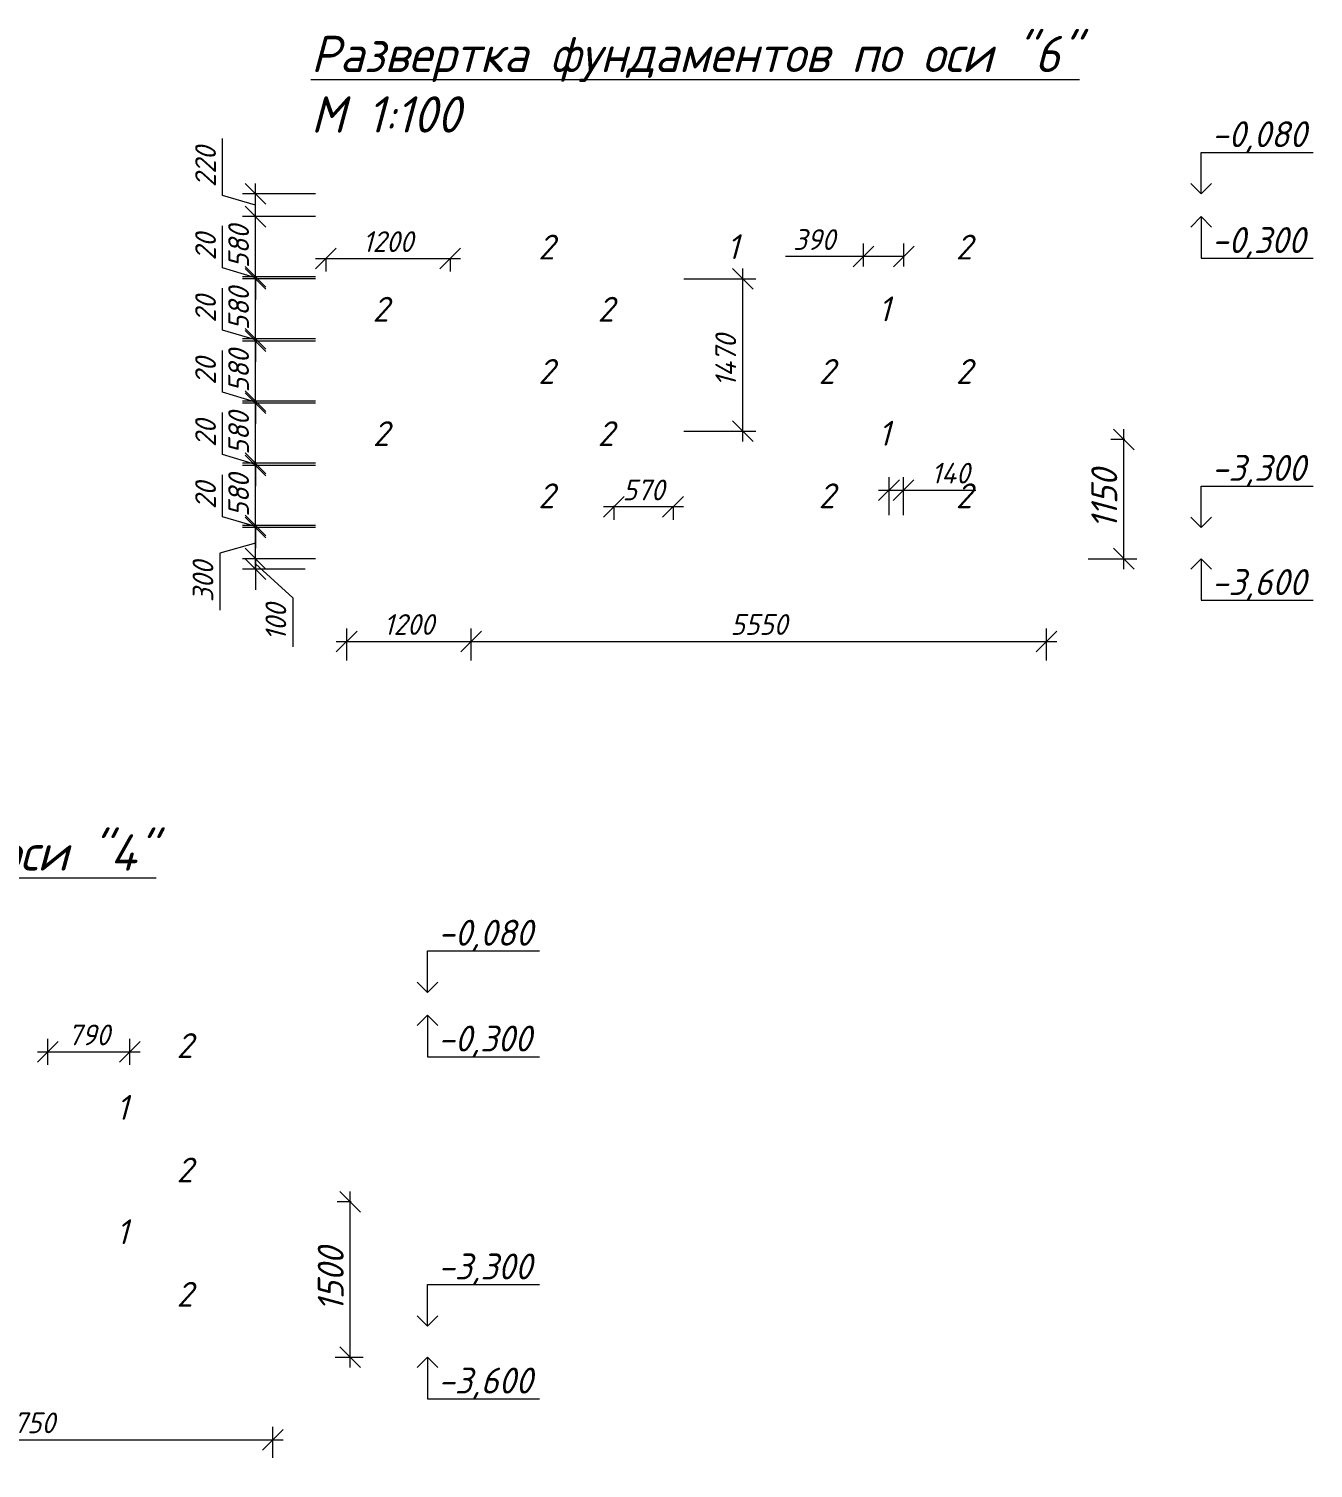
# Model space of a CAD drawing. Header units: millimetres. Extents: x 339888 to 1025294, y -263818 to -40540.
# Drawn here: x 1012783 to 1025169, y -233967 to -220078 of the extents above; entities that cross this region are included whole.
import ezdxf
from ezdxf import colors
from ezdxf.entities.mleader import LeaderData, LeaderLine
from ezdxf.math import Vec2, Vec3

# ---------------------------------------------------------------- set-up
doc = ezdxf.new("R2010")
doc.units = ezdxf.units.MM
doc.layers.get('0').update_dxf_attribs({"lineweight": 15})
doc.layers.add('0 @ 100', color=7, linetype='Continuous', lineweight=15)
doc.styles.add('ГОСТ 2', font='GOST_Common Italic.ttf', dxfattribs={"height": 2})
doc.styles.add('ГОСТ 2.5', font='GOST_Common Italic.ttf', dxfattribs={"height": 2.5})
doc.styles.add('ГОСТ 3', font='GOST_Common Italic.ttf', dxfattribs={"height": 3})
doc.dimstyles.new('ГОСТ_2.5К', dxfattribs={"dimtxt": 2.5, "dimasz": 2, "dimexe": 1.25, "dimexo": 1, "dimtad": 1, "dimdec": 0, "dimtxsty": 'ГОСТ 2.5', "dimblk": 'OBLIQUE', "dimcen": -2, "dimdle": 1, "dimclrd": 251, "dimclre": 251, "dimclrt": 251, "dimadec": 1, "dimazin": 0, "dimtfac": 1, "dimtdec": 0, "dimtmove": 0, "dimatfit": 3, "dimfxl": 1, "dimlwd": 15, "dimlwe": 15, "dimarcsym": 1})
doc.dimstyles.new('ГОСТ_2К', dxfattribs={"dimtxt": 2, "dimasz": 2, "dimexe": 1.25, "dimexo": 1, "dimtad": 1, "dimdec": 0, "dimtxsty": 'ГОСТ 2', "dimblk": 'OBLIQUE', "dimcen": -2.5, "dimdle": 1, "dimclrd": 251, "dimclre": 251, "dimclrt": 256, "dimadec": 1, "dimazin": 0, "dimtfac": 1, "dimtdec": 0, "dimtmove": 0, "dimatfit": 3, "dimfxl": 1, "dimlwd": 15, "dimlwe": 15, "dimarcsym": 1})

# ---------------------------------------------------------------- blocks, each defined once
blk = doc.blocks.new('_Open90')
at = {"color": 0, "linetype": 'ByBlock', "lineweight": -2}
for p, q in [((0, 0), (-1, 0)), ((-0.5, 0.5), (0, 0)), ((0, 0), (-0.5, -0.5))]:
    blk.add_line(p, q, dxfattribs=at)
blk = doc.blocks.new('_Oblique')
at = {"color": 0, "linetype": 'ByBlock', "lineweight": -2}
blk.add_line((-0.5, -0.5), (0.5, 0.5), dxfattribs=at)
blk = doc.blocks.new('*D249')
at = {"color": 251, "lineweight": 15, "transparency": 16777216}
for p, q in [((1010387, -233867), (1010387, -233568)), ((1015137, -233867), (1015137, -233568)), ((1010287, -233693), (1015237, -233693))]:
    blk.add_line(p, q, dxfattribs=at)
at = {"layer": 'Defpoints', "color": 0, "lineweight": 15, "transparency": 16777216}
for p in [(1015137, -233693), (1010387, -233967), (1015137, -233967)]:
    blk.add_point(p, dxfattribs=at)
at = {"color": 251, "lineweight": 15, "transparency": 16777216, "xscale": 200, "yscale": 200, "zscale": 200, "rotation": 180}
blk.add_blockref('_Oblique', (1010387, -233693), dxfattribs=at)
at = {"color": 251, "lineweight": 15, "transparency": 16777216, "xscale": 200, "yscale": 200, "zscale": 200}
blk.add_blockref('_Oblique', (1015137, -233693), dxfattribs=at)
at = {"transparency": 16777216, "insert": (1012762, -233529), "char_height": 200, "attachment_point": 5, "style": 'ГОСТ 2'}
blk.add_mtext('4750', dxfattribs=at)
blk = doc.blocks.new('*D250')
at = {"color": 251, "lineweight": 15, "transparency": 16777216}
for p, q in [((1015881, -232996), (1015881, -231296)), ((1015891, -231396), (1015756, -231396)), ((1015737, -232896), (1016006, -232896))]:
    blk.add_line(p, q, dxfattribs=at)
at = {"layer": 'Defpoints', "color": 0, "lineweight": 15, "transparency": 16777216}
for p in [(1015881, -231396), (1015991, -231396), (1015637, -232896)]:
    blk.add_point(p, dxfattribs=at)
at = {"color": 251, "lineweight": 15, "transparency": 16777216, "xscale": 200, "yscale": 200, "zscale": 200}
for p, rotation in [((1015881, -231396), 90), ((1015881, -232896), 270)]:
    blk.add_blockref('_Oblique', p, dxfattribs=dict(at, rotation=rotation))
at = {"color": 251, "transparency": 16777216, "insert": (1015694, -232146), "char_height": 250, "attachment_point": 5, "rotation": 90, "style": 'ГОСТ 2.5'}
blk.add_mtext('1500', dxfattribs=at)
blk = doc.blocks.new('*D254')
at = {"color": 251, "lineweight": 15, "transparency": 16777216}
for p, q in [((1012967, -230075), (1012967, -229825)), ((1013757, -230075), (1013757, -229825)), ((1012867, -229950), (1013857, -229950))]:
    blk.add_line(p, q, dxfattribs=at)
at = {"layer": 'Defpoints', "color": 0, "lineweight": 15, "transparency": 16777216}
for p in [(1013757, -229950), (1012967, -230175), (1013757, -230175)]:
    blk.add_point(p, dxfattribs=at)
at = {"color": 251, "lineweight": 15, "transparency": 16777216, "xscale": 200, "yscale": 200, "zscale": 200, "rotation": 180}
blk.add_blockref('_Oblique', (1012967, -229950), dxfattribs=at)
at = {"color": 251, "lineweight": 15, "transparency": 16777216, "xscale": 200, "yscale": 200, "zscale": 200}
blk.add_blockref('_Oblique', (1013757, -229950), dxfattribs=at)
at = {"transparency": 16777216, "insert": (1013362, -229786), "char_height": 200, "attachment_point": 5, "style": 'ГОСТ 2'}
blk.add_mtext('790', dxfattribs=at)
blk = doc.blocks.new('*D296')
at = {"color": 251, "lineweight": 15, "transparency": 16777216}
for p, q in [((1014969, -225291), (1014969, -224791)), ((1015549, -224891), (1014844, -224891)), ((1014969, -225041), (1014625, -225138)), ((1014625, -225138), (1014625, -225688)), ((1015549, -225191), (1014844, -225191))]:
    blk.add_line(p, q, dxfattribs=at)
at = {"layer": 'Defpoints', "color": 0, "lineweight": 15, "transparency": 16777216}
for p in [(1014969, -224891), (1015649, -224891), (1015649, -225191)]:
    blk.add_point(p, dxfattribs=at)
at = {"color": 251, "lineweight": 15, "transparency": 16777216, "xscale": 200, "yscale": 200, "zscale": 200}
for p, rotation in [((1014969, -224891), 90), ((1014969, -225191), 270)]:
    blk.add_blockref('_Oblique', p, dxfattribs=dict(at, rotation=rotation))
at = {"transparency": 16777216, "insert": (1014462, -225413), "char_height": 200, "attachment_point": 5, "rotation": 90, "style": 'ГОСТ 2'}
blk.add_mtext('300', dxfattribs=at)
blk = doc.blocks.new('*D297')
at = {"color": 251, "lineweight": 15, "transparency": 16777216}
for p, q in [((1014650, -224786), (1014650, -224381)), ((1014969, -224871), (1014969, -224671)), ((1014969, -224881), (1014650, -224786)), ((1015549, -224871), (1014844, -224871)), ((1015549, -224891), (1014844, -224891)), ((1014969, -224891), (1014969, -224871)), ((1014969, -224891), (1014969, -224871)), ((1014969, -224891), (1014969, -225091))]:
    blk.add_line(p, q, dxfattribs=at)
at = {"layer": 'Defpoints', "color": 0, "lineweight": 15, "transparency": 16777216}
for p in [(1014969, -224871), (1015649, -224871), (1015649, -224891)]:
    blk.add_point(p, dxfattribs=at)
at = {"color": 251, "lineweight": 15, "transparency": 16777216, "xscale": 200, "yscale": 200, "zscale": 200}
for p, rotation in [((1014969, -224871), 270), ((1014969, -224891), 90)]:
    blk.add_blockref('_Oblique', p, dxfattribs=dict(at, rotation=rotation))
at = {"transparency": 16777216, "insert": (1014487, -224583), "char_height": 200, "attachment_point": 5, "rotation": 90, "style": 'ГОСТ 2'}
blk.add_mtext('20', dxfattribs=at)
blk = doc.blocks.new('*D298')
at = {"color": 251, "lineweight": 15, "transparency": 16777216}
for p, q in [((1015549, -224291), (1014844, -224291)), ((1014969, -224971), (1014969, -224191)), ((1015549, -224871), (1014844, -224871))]:
    blk.add_line(p, q, dxfattribs=at)
at = {"layer": 'Defpoints', "color": 0, "lineweight": 15, "transparency": 16777216}
for p in [(1014969, -224291), (1015649, -224291), (1015649, -224871)]:
    blk.add_point(p, dxfattribs=at)
at = {"color": 251, "lineweight": 15, "transparency": 16777216, "xscale": 200, "yscale": 200, "zscale": 200}
for p, rotation in [((1014969, -224291), 90), ((1014969, -224871), 270)]:
    blk.add_blockref('_Oblique', p, dxfattribs=dict(at, rotation=rotation))
at = {"transparency": 16777216, "insert": (1014806, -224581), "char_height": 200, "attachment_point": 5, "rotation": 90, "style": 'ГОСТ 2'}
blk.add_mtext('580', dxfattribs=at)
blk = doc.blocks.new('*D299')
at = {"color": 251, "lineweight": 15, "transparency": 16777216}
for p, q in [((1014650, -224186), (1014650, -223781)), ((1014969, -224271), (1014969, -224071)), ((1014969, -224281), (1014650, -224186)), ((1015549, -224271), (1014844, -224271)), ((1015549, -224291), (1014844, -224291)), ((1014969, -224291), (1014969, -224271)), ((1014969, -224291), (1014969, -224271)), ((1014969, -224291), (1014969, -224491))]:
    blk.add_line(p, q, dxfattribs=at)
at = {"layer": 'Defpoints', "color": 0, "lineweight": 15, "transparency": 16777216}
for p in [(1014969, -224271), (1015649, -224271), (1015649, -224291)]:
    blk.add_point(p, dxfattribs=at)
at = {"color": 251, "lineweight": 15, "transparency": 16777216, "xscale": 200, "yscale": 200, "zscale": 200}
for p, rotation in [((1014969, -224271), 270), ((1014969, -224291), 90)]:
    blk.add_blockref('_Oblique', p, dxfattribs=dict(at, rotation=rotation))
at = {"transparency": 16777216, "insert": (1014487, -223983), "char_height": 200, "attachment_point": 5, "rotation": 90, "style": 'ГОСТ 2'}
blk.add_mtext('20', dxfattribs=at)
blk = doc.blocks.new('*D300')
at = {"color": 251, "lineweight": 15, "transparency": 16777216}
for p, q in [((1014969, -224371), (1014969, -223591)), ((1015549, -223691), (1014844, -223691)), ((1015549, -224271), (1014844, -224271))]:
    blk.add_line(p, q, dxfattribs=at)
at = {"layer": 'Defpoints', "color": 0, "lineweight": 15, "transparency": 16777216}
for p in [(1014969, -223691), (1015649, -223691), (1015649, -224271)]:
    blk.add_point(p, dxfattribs=at)
at = {"color": 251, "lineweight": 15, "transparency": 16777216, "xscale": 200, "yscale": 200, "zscale": 200}
for p, rotation in [((1014969, -223691), 90), ((1014969, -224271), 270)]:
    blk.add_blockref('_Oblique', p, dxfattribs=dict(at, rotation=rotation))
at = {"transparency": 16777216, "insert": (1014806, -223981), "char_height": 200, "attachment_point": 5, "rotation": 90, "style": 'ГОСТ 2'}
blk.add_mtext('580', dxfattribs=at)
blk = doc.blocks.new('*D301')
at = {"color": 251, "lineweight": 15, "transparency": 16777216}
for p, q in [((1014650, -223586), (1014650, -223181)), ((1014969, -223681), (1014650, -223586)), ((1014969, -223671), (1014969, -223471)), ((1015549, -223671), (1014844, -223671)), ((1015549, -223691), (1014844, -223691)), ((1014969, -223691), (1014969, -223671)), ((1014969, -223691), (1014969, -223671)), ((1014969, -223691), (1014969, -223891))]:
    blk.add_line(p, q, dxfattribs=at)
at = {"layer": 'Defpoints', "color": 0, "lineweight": 15, "transparency": 16777216}
for p in [(1014969, -223671), (1015649, -223671), (1015649, -223691)]:
    blk.add_point(p, dxfattribs=at)
at = {"color": 251, "lineweight": 15, "transparency": 16777216, "xscale": 200, "yscale": 200, "zscale": 200}
for p, rotation in [((1014969, -223671), 270), ((1014969, -223691), 90)]:
    blk.add_blockref('_Oblique', p, dxfattribs=dict(at, rotation=rotation))
at = {"transparency": 16777216, "insert": (1014487, -223383), "char_height": 200, "attachment_point": 5, "rotation": 90, "style": 'ГОСТ 2'}
blk.add_mtext('20', dxfattribs=at)
blk = doc.blocks.new('*D302')
at = {"color": 251, "lineweight": 15, "transparency": 16777216}
for p, q in [((1014969, -223771), (1014969, -222991)), ((1015549, -223091), (1014844, -223091)), ((1015549, -223671), (1014844, -223671))]:
    blk.add_line(p, q, dxfattribs=at)
at = {"layer": 'Defpoints', "color": 0, "lineweight": 15, "transparency": 16777216}
for p in [(1014969, -223091), (1015649, -223091), (1015649, -223671)]:
    blk.add_point(p, dxfattribs=at)
at = {"color": 251, "lineweight": 15, "transparency": 16777216, "xscale": 200, "yscale": 200, "zscale": 200}
for p, rotation in [((1014969, -223091), 90), ((1014969, -223671), 270)]:
    blk.add_blockref('_Oblique', p, dxfattribs=dict(at, rotation=rotation))
at = {"transparency": 16777216, "insert": (1014806, -223381), "char_height": 200, "attachment_point": 5, "rotation": 90, "style": 'ГОСТ 2'}
blk.add_mtext('580', dxfattribs=at)
blk = doc.blocks.new('*D303')
at = {"color": 251, "lineweight": 15, "transparency": 16777216}
for p, q in [((1014650, -222986), (1014650, -222581)), ((1014969, -223071), (1014969, -222871)), ((1014969, -223081), (1014650, -222986)), ((1015549, -223071), (1014844, -223071)), ((1015549, -223091), (1014844, -223091)), ((1014969, -223091), (1014969, -223071)), ((1014969, -223091), (1014969, -223071)), ((1014969, -223091), (1014969, -223291))]:
    blk.add_line(p, q, dxfattribs=at)
at = {"layer": 'Defpoints', "color": 0, "lineweight": 15, "transparency": 16777216}
for p in [(1014969, -223071), (1015649, -223071), (1015649, -223091)]:
    blk.add_point(p, dxfattribs=at)
at = {"color": 251, "lineweight": 15, "transparency": 16777216, "xscale": 200, "yscale": 200, "zscale": 200}
for p, rotation in [((1014969, -223071), 270), ((1014969, -223091), 90)]:
    blk.add_blockref('_Oblique', p, dxfattribs=dict(at, rotation=rotation))
at = {"transparency": 16777216, "insert": (1014487, -222783), "char_height": 200, "attachment_point": 5, "rotation": 90, "style": 'ГОСТ 2'}
blk.add_mtext('20', dxfattribs=at)
blk = doc.blocks.new('*D304')
at = {"color": 251, "lineweight": 15, "transparency": 16777216}
for p, q in [((1014969, -223171), (1014969, -222391)), ((1015549, -222491), (1014844, -222491)), ((1015549, -223071), (1014844, -223071))]:
    blk.add_line(p, q, dxfattribs=at)
at = {"layer": 'Defpoints', "color": 0, "lineweight": 15, "transparency": 16777216}
for p in [(1014969, -222491), (1015649, -222491), (1015649, -223071)]:
    blk.add_point(p, dxfattribs=at)
at = {"color": 251, "lineweight": 15, "transparency": 16777216, "xscale": 200, "yscale": 200, "zscale": 200}
for p, rotation in [((1014969, -222491), 90), ((1014969, -223071), 270)]:
    blk.add_blockref('_Oblique', p, dxfattribs=dict(at, rotation=rotation))
at = {"transparency": 16777216, "insert": (1014806, -222781), "char_height": 200, "attachment_point": 5, "rotation": 90, "style": 'ГОСТ 2'}
blk.add_mtext('580', dxfattribs=at)
blk = doc.blocks.new('*D305')
at = {"color": 251, "lineweight": 15, "transparency": 16777216}
for p, q in [((1014650, -222386), (1014650, -221981)), ((1014969, -222471), (1014969, -222271)), ((1014969, -222481), (1014650, -222386)), ((1015549, -222471), (1014844, -222471)), ((1014969, -222491), (1014969, -222471)), ((1014969, -222491), (1014969, -222471)), ((1015549, -222491), (1014844, -222491)), ((1014969, -222491), (1014969, -222691))]:
    blk.add_line(p, q, dxfattribs=at)
at = {"layer": 'Defpoints', "color": 0, "lineweight": 15, "transparency": 16777216}
for p in [(1014969, -222471), (1015649, -222471), (1015649, -222491)]:
    blk.add_point(p, dxfattribs=at)
at = {"color": 251, "lineweight": 15, "transparency": 16777216, "xscale": 200, "yscale": 200, "zscale": 200}
for p, rotation in [((1014969, -222471), 270), ((1014969, -222491), 90)]:
    blk.add_blockref('_Oblique', p, dxfattribs=dict(at, rotation=rotation))
at = {"transparency": 16777216, "insert": (1014487, -222183), "char_height": 200, "attachment_point": 5, "rotation": 90, "style": 'ГОСТ 2'}
blk.add_mtext('20', dxfattribs=at)
blk = doc.blocks.new('*D306')
at = {"color": 251, "lineweight": 15, "transparency": 16777216}
for p, q in [((1014969, -222571), (1014969, -221791)), ((1015549, -221891), (1014844, -221891)), ((1015549, -222471), (1014844, -222471))]:
    blk.add_line(p, q, dxfattribs=at)
at = {"layer": 'Defpoints', "color": 0, "lineweight": 15, "transparency": 16777216}
for p in [(1014969, -221891), (1015649, -221891), (1015649, -222471)]:
    blk.add_point(p, dxfattribs=at)
at = {"color": 251, "lineweight": 15, "transparency": 16777216, "xscale": 200, "yscale": 200, "zscale": 200}
for p, rotation in [((1014969, -221891), 90), ((1014969, -222471), 270)]:
    blk.add_blockref('_Oblique', p, dxfattribs=dict(at, rotation=rotation))
at = {"transparency": 16777216, "insert": (1014806, -222181), "char_height": 200, "attachment_point": 5, "rotation": 90, "style": 'ГОСТ 2'}
blk.add_mtext('580', dxfattribs=at)
blk = doc.blocks.new('*D307')
at = {"color": 251, "lineweight": 15, "transparency": 16777216}
for p, q in [((1014650, -221686), (1014650, -221136)), ((1014969, -221991), (1014969, -221571)), ((1014969, -221781), (1014650, -221686)), ((1015549, -221671), (1014844, -221671)), ((1015549, -221891), (1014844, -221891))]:
    blk.add_line(p, q, dxfattribs=at)
at = {"layer": 'Defpoints', "color": 0, "lineweight": 15, "transparency": 16777216}
for p in [(1014969, -221671), (1015649, -221671), (1015649, -221891)]:
    blk.add_point(p, dxfattribs=at)
at = {"color": 251, "lineweight": 15, "transparency": 16777216, "xscale": 200, "yscale": 200, "zscale": 200}
for p, rotation in [((1014969, -221671), 90), ((1014969, -221891), 270)]:
    blk.add_blockref('_Oblique', p, dxfattribs=dict(at, rotation=rotation))
at = {"transparency": 16777216, "insert": (1014487, -221411), "char_height": 200, "attachment_point": 5, "rotation": 90, "style": 'ГОСТ 2'}
blk.add_mtext('220', dxfattribs=at)
blk = doc.blocks.new('*D308')
at = {"color": 251, "lineweight": 15, "transparency": 16777216}
for p, q in [((1014969, -225191), (1014969, -224991)), ((1015449, -225191), (1014844, -225191)), ((1014969, -225191), (1014969, -225291)), ((1014969, -225191), (1014969, -225291)), ((1014969, -225241), (1015328, -225570)), ((1015449, -225291), (1014844, -225291)), ((1014969, -225291), (1014969, -225491)), ((1015328, -225570), (1015328, -226041))]:
    blk.add_line(p, q, dxfattribs=at)
at = {"layer": 'Defpoints', "color": 0, "lineweight": 15, "transparency": 16777216}
for p in [(1015549, -225191), (1014969, -225291), (1015549, -225291)]:
    blk.add_point(p, dxfattribs=at)
at = {"color": 251, "lineweight": 15, "transparency": 16777216, "xscale": 200, "yscale": 200, "zscale": 200}
for p, rotation in [((1014969, -225191), 270), ((1014969, -225291), 90)]:
    blk.add_blockref('_Oblique', p, dxfattribs=dict(at, rotation=rotation))
at = {"transparency": 16777216, "insert": (1015165, -225805), "char_height": 200, "attachment_point": 5, "rotation": 90, "style": 'ГОСТ 2'}
blk.add_mtext('100', dxfattribs=at)
blk = doc.blocks.new('*D309')
at = {"color": 251, "lineweight": 15, "transparency": 16777216}
for p, q in [((1015848, -226172), (1015848, -225864)), ((1017048, -226172), (1017048, -225864)), ((1015748, -225989), (1017148, -225989))]:
    blk.add_line(p, q, dxfattribs=at)
at = {"layer": 'Defpoints', "color": 0, "lineweight": 15, "transparency": 16777216}
for p in [(1017048, -225989), (1015848, -226272), (1017048, -226272)]:
    blk.add_point(p, dxfattribs=at)
at = {"color": 251, "lineweight": 15, "transparency": 16777216, "xscale": 200, "yscale": 200, "zscale": 200, "rotation": 180}
blk.add_blockref('_Oblique', (1015848, -225989), dxfattribs=at)
at = {"color": 251, "lineweight": 15, "transparency": 16777216, "xscale": 200, "yscale": 200, "zscale": 200}
blk.add_blockref('_Oblique', (1017048, -225989), dxfattribs=at)
at = {"transparency": 16777216, "insert": (1016448, -225826), "char_height": 200, "attachment_point": 5, "style": 'ГОСТ 2'}
blk.add_mtext('1200', dxfattribs=at)
blk = doc.blocks.new('*D310')
at = {"color": 251, "lineweight": 15, "transparency": 16777216}
for p, q in [((1017048, -226172), (1017048, -225864)), ((1022598, -226172), (1022598, -225864)), ((1016948, -225989), (1022698, -225989))]:
    blk.add_line(p, q, dxfattribs=at)
at = {"layer": 'Defpoints', "color": 0, "lineweight": 15, "transparency": 16777216}
for p in [(1022598, -225989), (1017048, -226272), (1022598, -226272)]:
    blk.add_point(p, dxfattribs=at)
at = {"color": 251, "lineweight": 15, "transparency": 16777216, "xscale": 200, "yscale": 200, "zscale": 200, "rotation": 180}
blk.add_blockref('_Oblique', (1017048, -225989), dxfattribs=at)
at = {"color": 251, "lineweight": 15, "transparency": 16777216, "xscale": 200, "yscale": 200, "zscale": 200}
blk.add_blockref('_Oblique', (1022598, -225989), dxfattribs=at)
at = {"transparency": 16777216, "insert": (1019823, -225826), "char_height": 200, "attachment_point": 5, "style": 'ГОСТ 2'}
blk.add_mtext('5550', dxfattribs=at)
blk = doc.blocks.new('*D311')
at = {"color": 251, "lineweight": 15, "transparency": 16777216}
for p, q in [((1023342, -225291), (1023342, -223941)), ((1023352, -224041), (1023217, -224041)), ((1022998, -225191), (1023467, -225191))]:
    blk.add_line(p, q, dxfattribs=at)
at = {"layer": 'Defpoints', "color": 0, "lineweight": 15, "transparency": 16777216}
for p in [(1023342, -224041), (1023452, -224041), (1022898, -225191)]:
    blk.add_point(p, dxfattribs=at)
at = {"color": 251, "lineweight": 15, "transparency": 16777216, "xscale": 200, "yscale": 200, "zscale": 200}
for p, rotation in [((1023342, -224041), 90), ((1023342, -225191), 270)]:
    blk.add_blockref('_Oblique', p, dxfattribs=dict(at, rotation=rotation))
at = {"color": 251, "transparency": 16777216, "insert": (1023154, -224616), "char_height": 250, "attachment_point": 5, "rotation": 90, "style": 'ГОСТ 2.5'}
blk.add_mtext('1150', dxfattribs=at)
blk = doc.blocks.new('*D312')
at = {"color": 251, "lineweight": 15, "transparency": 16777216}
for p, q in [((1020831, -222371), (1020831, -222150)), ((1021221, -222371), (1021221, -222150)), ((1020831, -222275), (1020081, -222275)), ((1021221, -222275), (1020731, -222275))]:
    blk.add_line(p, q, dxfattribs=at)
at = {"layer": 'Defpoints', "color": 0, "lineweight": 15, "transparency": 16777216}
for p in [(1021221, -222275), (1020831, -222471), (1021221, -222471)]:
    blk.add_point(p, dxfattribs=at)
at = {"color": 251, "lineweight": 15, "transparency": 16777216, "xscale": 200, "yscale": 200, "zscale": 200, "rotation": 180}
blk.add_blockref('_Oblique', (1020831, -222275), dxfattribs=at)
at = {"color": 251, "lineweight": 15, "transparency": 16777216, "xscale": 200, "yscale": 200, "zscale": 200}
blk.add_blockref('_Oblique', (1021221, -222275), dxfattribs=at)
at = {"transparency": 16777216, "insert": (1020356, -222112), "char_height": 200, "attachment_point": 5, "style": 'ГОСТ 2'}
blk.add_mtext('390', dxfattribs=at)
blk = doc.blocks.new('*D313')
at = {"color": 251, "lineweight": 15, "transparency": 16777216}
for p, q in [((1015546, -222295), (1016946, -222295)), ((1015646, -222290), (1015646, -222420)), ((1016846, -222290), (1016846, -222420))]:
    blk.add_line(p, q, dxfattribs=at)
at = {"layer": 'Defpoints', "color": 0, "lineweight": 15, "transparency": 16777216}
for p in [(1015646, -222190), (1016846, -222190), (1016846, -222295)]:
    blk.add_point(p, dxfattribs=at)
at = {"color": 251, "lineweight": 15, "transparency": 16777216, "xscale": 200, "yscale": 200, "zscale": 200, "rotation": 180}
blk.add_blockref('_Oblique', (1015646, -222295), dxfattribs=at)
at = {"color": 251, "lineweight": 15, "transparency": 16777216, "xscale": 200, "yscale": 200, "zscale": 200}
blk.add_blockref('_Oblique', (1016846, -222295), dxfattribs=at)
at = {"transparency": 16777216, "insert": (1016246, -222132), "char_height": 200, "attachment_point": 5, "style": 'ГОСТ 2'}
blk.add_mtext('1200', dxfattribs=at)
blk = doc.blocks.new('*D314')
at = {"color": 251, "lineweight": 15, "transparency": 16777216}
for p, q in [((1019668, -224061), (1019668, -222391)), ((1019098, -222491), (1019793, -222491)), ((1019098, -223961), (1019793, -223961))]:
    blk.add_line(p, q, dxfattribs=at)
at = {"layer": 'Defpoints', "color": 0, "lineweight": 15, "transparency": 16777216}
for p in [(1018998, -222491), (1019668, -222491), (1018998, -223961)]:
    blk.add_point(p, dxfattribs=at)
at = {"color": 251, "lineweight": 15, "transparency": 16777216, "xscale": 200, "yscale": 200, "zscale": 200}
for p, rotation in [((1019668, -222491), 90), ((1019668, -223961), 270)]:
    blk.add_blockref('_Oblique', p, dxfattribs=dict(at, rotation=rotation))
at = {"lineweight": 30, "transparency": 16777216, "insert": (1019504, -223281), "char_height": 200, "attachment_point": 5, "rotation": 90, "style": 'ГОСТ 2'}
blk.add_mtext('1470', dxfattribs=at)
blk = doc.blocks.new('*D461')
at = {"color": 251, "lineweight": 15, "transparency": 16777216}
for p, q in [((1019095, -224692), (1018325, -224692)), ((1018425, -224681), (1018425, -224817)), ((1018995, -224687), (1018995, -224817))]:
    blk.add_line(p, q, dxfattribs=at)
at = {"layer": 'Defpoints', "color": 0, "lineweight": 15, "transparency": 16777216}
for p in [(1018425, -224581), (1018425, -224692), (1018995, -224587)]:
    blk.add_point(p, dxfattribs=at)
at = {"color": 251, "lineweight": 15, "transparency": 16777216, "xscale": 200, "yscale": 200, "zscale": 200, "rotation": 180}
blk.add_blockref('_Oblique', (1018425, -224692), dxfattribs=at)
at = {"color": 251, "lineweight": 15, "transparency": 16777216, "xscale": 200, "yscale": 200, "zscale": 200}
blk.add_blockref('_Oblique', (1018995, -224692), dxfattribs=at)
at = {"transparency": 16777216, "insert": (1018710, -224528), "char_height": 200, "attachment_point": 5, "style": 'ГОСТ 2'}
blk.add_mtext('570', dxfattribs=at)
blk = doc.blocks.new('*D462')
at = {"color": 251, "lineweight": 15, "transparency": 16777216}
for p, q in [((1021078, -224771), (1021078, -224404)), ((1021218, -224770), (1021218, -224404)), ((1020978, -224529), (1021218, -224529)), ((1021218, -224529), (1021916, -224529))]:
    blk.add_line(p, q, dxfattribs=at)
at = {"layer": 'Defpoints', "color": 0, "lineweight": 15, "transparency": 16777216}
for p in [(1021218, -224529), (1021078, -224871), (1021218, -224870)]:
    blk.add_point(p, dxfattribs=at)
at = {"color": 251, "lineweight": 15, "transparency": 16777216, "xscale": 200, "yscale": 200, "zscale": 200, "rotation": 180}
blk.add_blockref('_Oblique', (1021078, -224529), dxfattribs=at)
at = {"color": 251, "lineweight": 15, "transparency": 16777216, "xscale": 200, "yscale": 200, "zscale": 200}
blk.add_blockref('_Oblique', (1021218, -224529), dxfattribs=at)
at = {"transparency": 16777216, "insert": (1021670, -224366), "char_height": 200, "attachment_point": 5, "style": 'ГОСТ 2'}
blk.add_mtext('140', dxfattribs=at)

msp = doc.modelspace()

# ---------------------------------------------------------------- texts
at = {"layer": '0 @ 100', "style": 'ГОСТ 3'}
for s, p in [('2', (1017695.97173, -222304.38269)), ('1', (1019514.79663, -222300.74722)), ('2', (1021722.33215, -222304.38269)), ('2', (1016097.36878, -222904.38269)), ('2', (1018268.98509, -222904.38269)), ('1', (1020975.03931, -222900.74722)), ('2', (1017695.97173, -223504.38269)), ('2', (1020399.31878, -223504.38269)), ('2', (1021722.33213, -223504.38269)), ('2', (1016100.60219, -224104.58033)), ('2', (1018268.98509, -224104.38269)), ('1', (1020975.03932, -224100.74722)), ('2', (1017695.97173, -224704.38269)), ('2', (1020399.31878, -224704.38269)), ('2', (1021722.33213, -224704.38269)), ('2', (1014207.9959, -230008.78628)), ('1', (1013626.8208, -230605.15081)), ('2', (1014207.9959, -231208.78628)), ('1', (1013626.8208, -231805.15081)), ('2', (1014207.9959, -232408.78628))]:
    msp.add_text(s, height=240, dxfattribs=at).set_placement(p)
at = {"layer": '0 @ 100', "char_height": 350, "attachment_point": 1, "style": 'ГОСТ 3'}
for s, insert in [('\\pi106.08;{\\LРазвертка фундаментов по оси "6"\\P\\pi3335.6;}М 1:100', (1015397.53518, -220146.57262)), ('\\pi88.048;{\\LРазвертка фундаментов по оси "4"\\P\\pi3335.6;}М 1:100', (1006501.00485, -227850.97621))]:
    msp.add_mtext_dynamic_manual_height_columns(s, width=8078.4071459, gutter_width=1500, heights=[0], dxfattribs=dict(at, insert=insert))

# ---------------------------------------------------------------- dimensions: what is measured, and where the dimension line sits
at = {"layer": '0 @ 100'}
for base, p1, p2, dimstyle, override, picture, middle in [((1014968.62113, -221671.16782), (1015649.49631, -221891.16782), (1015649.49631, -221671.16782), 'ГОСТ_2К', {"dimscale": 100, "dimtix": 0, "dimtofl": 1, "dimtmove": 1, "dimatfit": 3}, '*D307', (1014487.37113, -221623.04282)), ((1014968.62113, -222471.16782), (1015649.49631, -222491.16782), (1015649.49631, -222471.16782), 'ГОСТ_2К', {"dimscale": 100, "dimtix": 0, "dimtofl": 1, "dimtmove": 1, "dimatfit": 3}, '*D305', (1014487.37113, -222323.04282)), ((1014968.62113, -223071.16782), (1015649.49631, -223091.16782), (1015649.49631, -223071.16782), 'ГОСТ_2К', {"dimscale": 100, "dimtix": 0, "dimtofl": 1, "dimtmove": 1, "dimatfit": 3}, '*D303', (1014487.37113, -222923.04282)), ((1014968.62113, -223671.16782), (1015649.49631, -223691.16782), (1015649.49631, -223671.16782), 'ГОСТ_2К', {"dimscale": 100, "dimtix": 0, "dimtofl": 1, "dimtmove": 1, "dimatfit": 3}, '*D301', (1014487.37113, -223523.04282)), ((1014968.62113, -224271.16782), (1015649.49631, -224291.16782), (1015649.49631, -224271.16782), 'ГОСТ_2К', {"dimscale": 100, "dimtix": 0, "dimtofl": 1, "dimtmove": 1, "dimatfit": 3}, '*D299', (1014487.37113, -224123.04282)), ((1023341.91068, -224041.16624), (1022897.87921, -225191.16782), (1023451.6846, -224041.16624), 'ГОСТ_2.5К', {"dimscale": 100, "dimtix": 0, "dimtofl": 1, "dimtmove": 0, "dimatfit": 3}, '*D311', (1023154.41068, -224616.16703)), ((1014968.62113, -224871.16782), (1015649.49631, -224891.16782), (1015649.49631, -224871.16782), 'ГОСТ_2К', {"dimscale": 100, "dimtix": 0, "dimtofl": 1, "dimtmove": 1, "dimatfit": 3}, '*D297', (1014487.37113, -224723.04282)), ((1015881.17687, -231395.56983), (1015637.14541, -232895.57141), (1015990.9508, -231395.56983), 'ГОСТ_2.5К', {"dimscale": 100, "dimtix": 0, "dimtofl": 1, "dimtmove": 0, "dimatfit": 3}, '*D250', (1015693.67687, -232145.57062))]:
    dim = msp.add_linear_dim(base=base, p1=p1, p2=p2, angle=90, dimstyle=dimstyle, override=override, dxfattribs=at)
    dim.commit()
    dim.dimension.update_dxf_attribs({"geometry": picture, "text_midpoint": middle})
for base, p1, p2, picture, middle in [((1014968.62113, -221891.16782), (1015649.49631, -222471.16782), (1015649.49631, -221891.16782), '*D306', (1014968.62113, -222181.16782)), ((1014968.62113, -222491.16782), (1015649.49631, -223071.16782), (1015649.49631, -222491.16782), '*D304', (1014968.62113, -222781.16782)), ((1014968.62113, -223091.16782), (1015649.49631, -223671.16782), (1015649.49631, -223091.16782), '*D302', (1014968.62113, -223381.16782)), ((1014968.62113, -223691.16782), (1015649.49631, -224271.16782), (1015649.49631, -223691.16782), '*D300', (1014968.62113, -223981.16782)), ((1014968.62113, -224291.16782), (1015649.49631, -224871.16782), (1015649.49631, -224291.16782), '*D298', (1014968.62113, -224581.16782)), ((1014968.62113, -224891.16782), (1015649.49631, -225191.16782), (1015649.49631, -224891.16782), '*D296', (1014624.87113, -225200.30234)), ((1014968.62113, -225291.16782), (1015549.49631, -225191.16782), (1015549.49631, -225291.16782), '*D308', (1015327.57544, -225632.31691))]:
    dim = msp.add_linear_dim(base=base, p1=p1, p2=p2, angle=90, dimstyle='ГОСТ_2К', override={"dimscale": 100, "dimtix": 0, "dimtofl": 1, "dimtmove": 1, "dimatfit": 3}, dxfattribs=at)
    dim.commit()
    dim.dimension.update_dxf_attribs({"geometry": picture, "text_midpoint": middle, "dimtype": 160})
for base, p1, p2, override, picture, middle in [((1016845.87921, -222294.63323), (1015646.2629, -222189.85356), (1016845.87921, -222189.85356), {"dimscale": 100, "dimtix": 0, "dimtofl": 1, "dimtmove": 0, "dimatfit": 3}, '*D313', (1016246.07106, -222132.13323)), ((1018424.86585, -224691.60927), (1018994.87921, -224587.09487), (1018424.86585, -224580.97018), {"dimscale": 100, "dimtix": 0, "dimtofl": 1, "dimtmove": 0, "dimatfit": 3}, '*D461', (1018709.87253, -224527.82139)), ((1017047.87921, -225988.55368), (1015847.87921, -226272.32164), (1017047.87921, -226272.32164), {"dimscale": 100, "dimtix": 0, "dimtofl": 1, "dimtmove": 0, "dimatfit": 3}, '*D309', (1016447.87921, -225826.05368)), ((1022597.87921, -225988.55368), (1017047.87921, -226272.32164), (1022597.87921, -226272.32164), {"dimscale": 100, "dimtix": 0, "dimtofl": 1, "dimtmove": 1, "dimatfit": 3}, '*D310', (1019822.87921, -225826.05368)), ((1013756.89002, -229949.58221), (1012967.27371, -230175.47412), (1013756.89002, -230175.37377), {"dimscale": 100, "dimtix": 0, "dimtofl": 1, "dimtmove": 0, "dimatfit": 3}, '*D254', (1013362.08187, -229785.79433)), ((1015137.14541, -233692.95727), (1010387.14541, -233966.72523), (1015137.14541, -233966.72523), {"dimscale": 100, "dimtix": 0, "dimtofl": 1, "dimtmove": 1, "dimatfit": 3}, '*D249', (1012762.14541, -233529.16939))]:
    dim = msp.add_linear_dim(base=base, p1=p1, p2=p2, dimstyle='ГОСТ_2К', override=override, dxfattribs=at)
    dim.commit()
    dim.dimension.update_dxf_attribs({"geometry": picture, "text_midpoint": middle})
for base, p1, p2, picture, middle in [((1021220.89257, -222274.63323), (1020831.27626, -222470.97018), (1021220.89257, -222470.97018), '*D312', (1020356.35202, -222274.63323)), ((1021217.99478, -224528.97997), (1021077.87921, -224870.97018), (1021217.99478, -224870.19372), '*D462', (1021670.36225, -224528.97997))]:
    dim = msp.add_linear_dim(base=base, p1=p1, p2=p2, dimstyle='ГОСТ_2К', override={"dimscale": 100, "dimtix": 0, "dimtofl": 1, "dimtmove": 0, "dimatfit": 3}, dxfattribs=at)
    dim.commit()
    dim.dimension.update_dxf_attribs({"geometry": picture, "text_midpoint": middle, "dimtype": 160})
at = {"layer": '0 @ 100', "color": 1, "lineweight": 30}
dim = msp.add_linear_dim(base=(1019667.72948, -222491.16624), p1=(1018997.87921, -223961.47988), p2=(1018997.87921, -222491.16624), angle=90, dimstyle='ГОСТ_2К', override={"dimscale": 100, "dimtix": 0, "dimtofl": 1, "dimtmove": 0, "dimatfit": 3}, dxfattribs=at)
dim.commit()
dim.dimension.update_dxf_attribs({"geometry": '*D314', "text_midpoint": (1019667.72948, -223281.2619), "dimtype": 160})

# ---------------------------------------------------------------- leaders
at = {"layer": '0 @ 100', "lineweight": 18}
ml = msp.add_multileader_mtext('Standard', dxfattribs=at)
ml.set_content('-0,080', color=256, style='ГОСТ 3')
ml.set_leader_properties(color=256, linetype='ByLayer', lineweight=15)
ml.set_arrow_properties(name='OPEN90')
ml.build(insert=Vec2(0, 0))
ml.multileader.update_dxf_attribs({"text_left_attachment_type": 6, "text_right_attachment_type": 6, "dogleg_length": 0, "arrow_head_size": 200, "scale": 100})
ctx = ml.context
ctx.base_point, ctx.scale, ctx.char_height, ctx.arrow_head_size, ctx.landing_gap_size, ctx.plane_origin = Vec3(1024088.63657, -221270.60731), 100, 250, 200, 100, Vec3(1016490.25367, -221671.16782)
ctx.left_attachment, ctx.right_attachment = 6, 6
notes = []
notes.append((ctx, [(0, (1, 1, 0), (1024088.63657, -221270.60731), (1, 0), 0, [(0, [(1024088.63657, -221671.16455)], 0, [])])]))
ctx.mtext.insert, ctx.mtext.flow_direction = Vec3(1024188.63657, -220970.60731), 5
ml = msp.add_multileader_mtext('Standard', dxfattribs=at)
ml.set_content('-0,300', color=256, style='ГОСТ 3')
ml.set_leader_properties(color=256, linetype='ByLayer', lineweight=15)
ml.set_arrow_properties(name='OPEN90')
ml.build(insert=Vec2(0, 0))
ml.multileader.update_dxf_attribs({"text_left_attachment_type": 6, "text_right_attachment_type": 6, "dogleg_length": 0, "arrow_head_size": 200, "scale": 100})
ctx = ml.context
ctx.base_point, ctx.scale, ctx.char_height, ctx.arrow_head_size, ctx.landing_gap_size, ctx.plane_origin = Vec3(1024088.63657, -222291.72179), 100, 250, 200, 100, Vec3(1016490.25367, -221891.16782)
ctx.left_attachment, ctx.right_attachment = 6, 6
notes.append((ctx, [(0, (1, 1, 0), (1024088.63657, -222291.72179), (1, 0), 0, [(0, [(1024088.63657, -221891.16455)], 0, [])])]))
ctx.mtext.insert, ctx.mtext.flow_direction = Vec3(1024188.63657, -221991.72179), 5
ml = msp.add_multileader_mtext('Standard', dxfattribs=at)
ml.set_content('-3,300', color=256, style='ГОСТ 3')
ml.set_leader_properties(color=256, linetype='ByLayer', lineweight=15)
ml.set_arrow_properties(name='OPEN90')
ml.build(insert=Vec2(0, 0))
ml.multileader.update_dxf_attribs({"text_left_attachment_type": 6, "text_right_attachment_type": 6, "dogleg_length": 0, "arrow_head_size": 200, "scale": 100})
ctx = ml.context
ctx.base_point, ctx.scale, ctx.char_height, ctx.arrow_head_size, ctx.landing_gap_size, ctx.plane_origin = Vec3(1024088.63657, -224490.60731), 100, 250, 200, 100, Vec3(1016490.25367, -224891.16782)
ctx.left_attachment, ctx.right_attachment = 6, 6
notes.append((ctx, [(0, (1, 1, 0), (1024088.63657, -224490.60731), (1, 0), 0, [(0, [(1024088.63657, -224891.16455)], 0, [])])]))
ctx.mtext.insert, ctx.mtext.flow_direction = Vec3(1024188.63657, -224190.60731), 5
ml = msp.add_multileader_mtext('Standard', dxfattribs=at)
ml.set_content('-3,600', color=256, style='ГОСТ 3')
ml.set_leader_properties(color=256, linetype='ByLayer', lineweight=15)
ml.set_arrow_properties(name='OPEN90')
ml.build(insert=Vec2(0, 0))
ml.multileader.update_dxf_attribs({"text_left_attachment_type": 6, "text_right_attachment_type": 6, "dogleg_length": 0, "arrow_head_size": 200, "scale": 100})
ctx = ml.context
ctx.base_point, ctx.scale, ctx.char_height, ctx.arrow_head_size, ctx.landing_gap_size, ctx.plane_origin = Vec3(1024088.63657, -225591.72179), 100, 250, 200, 100, Vec3(1016490.25367, -225191.16782)
ctx.left_attachment, ctx.right_attachment = 6, 6
notes.append((ctx, [(0, (1, 1, 0), (1024088.63657, -225591.72179), (1, 0), 0, [(0, [(1024088.63657, -225191.16455)], 0, [])])]))
ctx.mtext.insert, ctx.mtext.flow_direction = Vec3(1024188.63657, -225291.72179), 5
ml = msp.add_multileader_mtext('Standard', dxfattribs=at)
ml.set_content('-0,080', color=256, style='ГОСТ 3')
ml.set_leader_properties(color=256, linetype='ByLayer', lineweight=15)
ml.set_arrow_properties(name='OPEN90')
ml.build(insert=Vec2(0, 0))
ml.multileader.update_dxf_attribs({"text_left_attachment_type": 6, "text_right_attachment_type": 6, "dogleg_length": 0, "arrow_head_size": 200, "scale": 100})
ctx = ml.context
ctx.base_point, ctx.scale, ctx.char_height, ctx.arrow_head_size, ctx.landing_gap_size, ctx.plane_origin = Vec3(1016627.90277, -228975.0109), 100, 250, 200, 100, Vec3(1009829.51987, -229375.57141)
ctx.left_attachment, ctx.right_attachment = 6, 6
notes.append((ctx, [(0, (1, 1, 0), (1016627.90277, -228975.0109), (1, 0), 0, [(0, [(1016627.90277, -229375.56814)], 0, [])])]))
ctx.mtext.insert, ctx.mtext.flow_direction = Vec3(1016727.90277, -228675.0109), 5
ml = msp.add_multileader_mtext('Standard', dxfattribs=at)
ml.set_content('-0,300', color=256, style='ГОСТ 3')
ml.set_leader_properties(color=256, linetype='ByLayer', lineweight=15)
ml.set_arrow_properties(name='OPEN90')
ml.build(insert=Vec2(0, 0))
ml.multileader.update_dxf_attribs({"text_left_attachment_type": 6, "text_right_attachment_type": 6, "dogleg_length": 0, "arrow_head_size": 200, "scale": 100})
ctx = ml.context
ctx.base_point, ctx.scale, ctx.char_height, ctx.arrow_head_size, ctx.landing_gap_size, ctx.plane_origin = Vec3(1016627.90277, -229996.12538), 100, 250, 200, 100, Vec3(1009829.51987, -229595.57141)
ctx.left_attachment, ctx.right_attachment = 6, 6
notes.append((ctx, [(0, (1, 1, 0), (1016627.90277, -229996.12538), (1, 0), 0, [(0, [(1016627.90277, -229595.56814)], 0, [])])]))
ctx.mtext.insert, ctx.mtext.flow_direction = Vec3(1016727.90277, -229696.12538), 5
ml = msp.add_multileader_mtext('Standard', dxfattribs=at)
ml.set_content('-3,300', color=256, style='ГОСТ 3')
ml.set_leader_properties(color=256, linetype='ByLayer', lineweight=15)
ml.set_arrow_properties(name='OPEN90')
ml.build(insert=Vec2(0, 0))
ml.multileader.update_dxf_attribs({"text_left_attachment_type": 6, "text_right_attachment_type": 6, "dogleg_length": 0, "arrow_head_size": 200, "scale": 100})
ctx = ml.context
ctx.base_point, ctx.scale, ctx.char_height, ctx.arrow_head_size, ctx.landing_gap_size, ctx.plane_origin = Vec3(1016627.90277, -232195.0109), 100, 250, 200, 100, Vec3(1009829.51987, -232595.57141)
ctx.left_attachment, ctx.right_attachment = 6, 6
notes.append((ctx, [(0, (1, 1, 0), (1016627.90277, -232195.0109), (1, 0), 0, [(0, [(1016627.90277, -232595.56814)], 0, [])])]))
ctx.mtext.insert, ctx.mtext.flow_direction = Vec3(1016727.90277, -231895.0109), 5
ml = msp.add_multileader_mtext('Standard', dxfattribs=at)
ml.set_content('-3,600', color=256, style='ГОСТ 3')
ml.set_leader_properties(color=256, linetype='ByLayer', lineweight=15)
ml.set_arrow_properties(name='OPEN90')
ml.build(insert=Vec2(0, 0))
ml.multileader.update_dxf_attribs({"text_left_attachment_type": 6, "text_right_attachment_type": 6, "dogleg_length": 0, "arrow_head_size": 200, "scale": 100})
ctx = ml.context
ctx.base_point, ctx.scale, ctx.char_height, ctx.arrow_head_size, ctx.landing_gap_size, ctx.plane_origin = Vec3(1016627.90277, -233296.12538), 100, 250, 200, 100, Vec3(1009829.51987, -232895.57141)
ctx.left_attachment, ctx.right_attachment = 6, 6
notes.append((ctx, [(0, (1, 1, 0), (1016627.90277, -233296.12538), (1, 0), 0, [(0, [(1016627.90277, -232895.56814)], 0, [])])]))
ctx.mtext.insert, ctx.mtext.flow_direction = Vec3(1016727.90277, -232996.12538), 5
for ctx, leaders in notes:
    for number, flags, end, landing, length, lines in leaders:
        leader = LeaderData()
        leader.index, (leader.has_last_leader_line, leader.has_dogleg_vector, leader.attachment_direction) = number, flags
        leader.last_leader_point, leader.dogleg_vector, leader.dogleg_length = Vec3(end), Vec3(landing), length
        for number, points, colour, breaks in lines:
            line = LeaderLine()
            line.index, line.vertices, line.color, line.breaks = number, Vec3.list(points), colors.encode_raw_color(colour), breaks
            leader.lines.append(line)
        ctx.leaders.append(leader)

doc.saveas('drawing.dxf')
